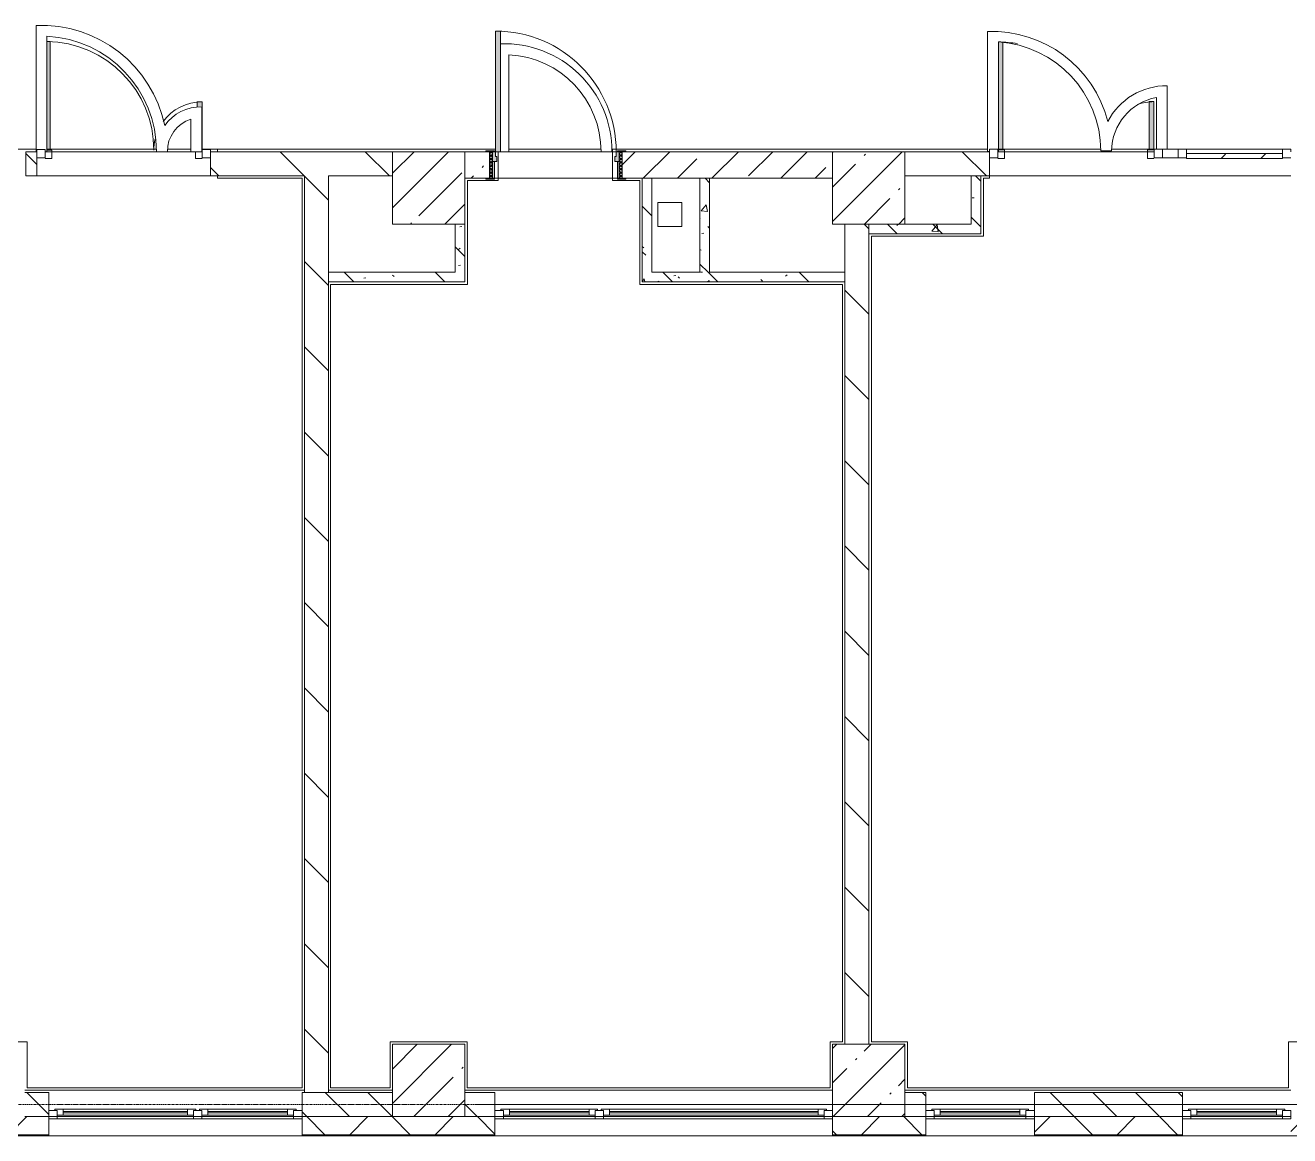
# Model space of a CAD drawing. Header units: millimetres. Extents: x 36059 to 234328, y -8553 to 29000.
# Drawn here: x 129833 to 140318, y -258 to 8948 of the extents above; entities that cross this region are included whole.
import ezdxf

# ---------------------------------------------------------------- set-up
doc = ezdxf.new("R2010")
doc.units = ezdxf.units.MM
doc.linetypes.add('Осевая', pattern=[31.75, 6.35, -4.7625, 15.875, -4.7625])
for name, color, linetype, lineweight, true_color in [('A-DETL-GENF-3', 7, 'Continuous', 5, 0xaaaaaa), ('A-DOOR-1', 7, 'Continuous', 5, 0xaaaaaa), ('A-DOOR-2', 7, 'Continuous', 5, 0xe2e2e2), ('A-DOOR-FRAM-1', 7, 'Continuous', 5, 0xe2e2e2), ('A-DOOR-FRAM-2', 7, 'Continuous', 5, 0xaaaaaa), ('A-FLOR-2', 7, 'Continuous', 5, 0xaaaaaa), ('I-WALL-5', 7, 'Continuous', 5, 0x787878)]:
    doc.layers.add(name, color=color, linetype=linetype, lineweight=lineweight, true_color=true_color)
for name, color, linetype, lineweight in [('A-GLAZ-2', 7, 'Continuous', 5), ('A-GLAZ-CURT-3', 7, 'Continuous', 5), ('A-GLAZ-CWMG-3', 7, 'Continuous', 5), ('A-WALL', 7, 'Continuous', 9), ('A-WALL-3', 7, 'Continuous', 5), ('I-WALL-4', 7, 'Continuous', 5), ('S-COLS-3', 7, 'Continuous', 5), ('Оси', 7, 'Continuous', 9), ('Оси-2', 7, 'Осевая', 9)]:
    doc.layers.add(name, color=color, linetype=linetype, lineweight=lineweight)
pattern_1 = [(135, (107317.9, 0), (-353.5534, -353.5534), [])]
pattern_2 = [(135, (107317.9, 0), (-377.171, -377.171), [533.4, -88.9, 17.78, -88.9]), (135, (107317.9, 376.94), (-377.171, -377.171), []), (50, (107317.9, 0), (637.6445, -55.787), [66.675, -733.425]), (355, (107317.9, 0), (-123.35, 668.699), [53.34, -586.74]), (100.451, (107371, -4.65), (514.299, 612.908), [56.665, -623.315]), (46.184, (107317.9, 177.8), (948.776, -147.15), [100.012, -1100.137]), (96.636, (107397, 165.5), (830.91, 865.997), [84.998, -934.973]), (351.184, (107317.9, 177.8), (830.918, 865.988), [80.01, -880.11]), (21, (107406.8, 133.35), (530.651, -357.928), [66.675, -733.425]), (326, (107406.8, 133.35), (216.308, 644.658), [53.34, -586.74]), (71.451, (107451, 103.5), (746.96, 286.724), [56.665, -623.315]), (37.5, (107317.9, 0), (10.8105, 295.9426), [16.764, -562.864, 16.764, -578.866, -588.962]), (37.5, (107317.9, 0), (10.8105, 295.9426), [-1175.258, 16.764, -572.198]), (7.5, (107317.9, 0), (233.869, 350.6318), [16.764, -322.834, 16.764, -549.529, -224.472]), (7.5, (107317.9, 0), (233.869, 350.6318), [-905.891, 16.764, -207.708]), (327.5, (107119.64, 0), (474.5678, -20.0513), [16.764, -205.486, 16.764, -676.656, -920.115]), (327.5, (107119.64, 0), (474.5678, -20.0513), [-915.67, 16.764, -903.351]), (317.5, (107030.74, 0), (518.452, 88.9934), [16.764, -272.161, 16.764, -443.738, -653.415]), (317.5, (107030.74, 0), (518.452, 88.9934), [-749.427, 16.764, -636.651])]

# ---------------------------------------------------------------- blocks, each defined once
blk = doc.blocks.new('BSC_Колонна _Прямоугольная - 600х600-23286269-3_10_2_птичка')
at = {"layer": 'S-COLS-3'}
h = blk.add_hatch(dxfattribs=at)
h.set_pattern_fill('FP_83', color=256, style=0, pattern_type=2)
h.set_pattern_definition([(45, (-29509.74, -7600), (-285.123, 285.123), []), (45, (-29224.6, -7600), (-285.123, 285.123), [504.031, -100.806, 16.764, -84.042])])
h.paths.add_polyline_path([(-300, -300), (300, -300), (300, 300), (-300, 300), (-300, 150)])
for p, q in [((300, 300), (-300, 300)), ((-300, 300), (-300, -300)), ((300, -300), (300, 300)), ((-300, -300), (300, -300))]:
    blk.add_line(p, q, dxfattribs=at)
blk = doc.blocks.new('BSC_Колонна _Прямоугольная - 600х600-V61-3_10_2_птичка')
at = {"layer": 'S-COLS-3'}
h = blk.add_hatch(dxfattribs=at)
h.set_pattern_fill('FP_89', color=256, style=0, pattern_type=2)
h.set_pattern_definition([(45, (-25860, -200), (-285.123, 285.123), []), (45, (-25574.88, -200), (-285.123, 285.123), [504.031, -100.806, 16.764, -84.042])])
h.paths.add_polyline_path([(-300, -300), (300, -300), (300, 300), (-300, 300)])
for p, q in [((300, 300), (-300, 300)), ((-300, 300), (-300, -300)), ((300, -300), (300, 300)), ((-300, -300), (300, -300))]:
    blk.add_line(p, q, dxfattribs=at)
blk = doc.blocks.new('BSC_Колонна _Прямоугольная - 600х600-V62-3_10_2_птичка')
at = {"layer": 'S-COLS-3'}
h = blk.add_hatch(dxfattribs=at)
h.set_pattern_fill('FP_90', color=256, style=0, pattern_type=2)
h.set_pattern_definition([(45, (-29509.74, -200), (-285.123, 285.123), []), (45, (-29224.6, -200), (-285.123, 285.123), [504.031, -100.806, 16.764, -84.042])])
h.paths.add_polyline_path([(-300, -300), (300, -300), (300, 300), (-300, 300), (-300, 30)])
for p, q in [((300, 300), (-300, 300)), ((-300, 300), (-300, -300)), ((300, -300), (300, 300)), ((-300, -300), (300, -300))]:
    blk.add_line(p, q, dxfattribs=at)
blk = doc.blocks.new('BSC_Колонна _Прямоугольная - 600х600-V73-3_10_2_птичка')
at = {"layer": 'S-COLS-3'}
h = blk.add_hatch(dxfattribs=at)
h.set_pattern_fill('FP_102', color=256, style=0, pattern_type=2)
h.set_pattern_definition([(45, (-25860, -7600), (-285.123, 285.123), []), (45, (-25574.88, -7600), (-285.123, 285.123), [504.031, -100.806, 16.764, -84.042])])
h.paths.add_polyline_path([(-300, -300), (300, -300), (300, 300), (-300, 300), (-300, 150)])
for p, q in [((300, 300), (-300, 300)), ((-300, 300), (-300, -300)), ((300, -300), (300, 300)), ((-300, -300), (300, -300))]:
    blk.add_line(p, q, dxfattribs=at)
blk = doc.blocks.new('120_Окно_СКБ_2Ст - 120_Окно_СКБ_2Ст 2100х2500 _мал створка СЛЕВА_-V77-3_10_2_птичка')
at = {"layer": 'A-GLAZ-2'}
for p, q in [((-1050, -127), (-1050, -57)), ((-1050, -57), (-980, -57)), ((1050, -57), (-1050, -57)), ((-980, -57), (-980, -127)), ((-220, -87), (-980, -87)), ((-980, -87), (-980, -127)), ((-930, -137), (-930, -87)), ((-270, -137), (-270, -87)), ((-220, -127), (-220, -57)), ((-220, -57), (-150, -57)), ((-220, -127), (-220, -87)), ((-150, -57), (-150, -127)), ((980, -87), (-150, -87)), ((-150, -87), (-150, -127)), ((-100, -137), (-100, -87)), ((930, -137), (930, -87)), ((980, -127), (980, -57)), ((980, -57), (1050, -57)), ((980, -127), (980, -87)), ((1050, -57), (1050, -127)), ((-980, -127), (-1050, -127)), ((-1050, -127), (-1000, -127)), ((-980, -127), (-1000, -127)), ((-1000, -127), (-1000, -137)), ((-1000, -137), (-200, -137)), ((-200, -137), (-1000, -137)), ((-930, -107), (-270, -107)), ((-270, -117), (-930, -117)), ((-150, -127), (-220, -127)), ((-200, -127), (-220, -127)), ((-200, -127), (-170, -127)), ((-200, -137), (-200, -127)), ((-150, -127), (-170, -127)), ((-170, -127), (-170, -137)), ((-170, -137), (1000, -137)), ((1000, -137), (-170, -137)), ((-100, -107), (930, -107)), ((930, -117), (-100, -117)), ((1050, -127), (980, -127)), ((1000, -127), (980, -127)), ((1000, -127), (1050, -127)), ((1000, -137), (1000, -127))]:
    blk.add_line(p, q, dxfattribs=at)
blk = doc.blocks.new('120_Окно_СКБ_1Ст - 120_Окно_СКБ_1Ст 900х2500_h_-22445987-3_10_2_птичка')
at = {"layer": 'A-GLAZ-2'}
for p, q in [((-450, -127), (-450, -57)), ((-450, -57), (-380, -57)), ((450, -57), (-450, -57)), ((-380, -57), (-380, -127)), ((380, -87), (-380, -87)), ((-380, -87), (-380, -127)), ((-330, -137), (-330, -87)), ((330, -137), (330, -87)), ((380, -127), (380, -57)), ((380, -57), (450, -57)), ((380, -127), (380, -87)), ((450, -57), (450, -127)), ((-380, -127), (-450, -127)), ((-450, -127), (-400, -127)), ((-380, -127), (-400, -127)), ((-400, -127), (-400, -137)), ((-400, -137), (400, -137)), ((400, -137), (-400, -137)), ((-330, -107), (330, -107)), ((330, -117), (-330, -117)), ((450, -127), (380, -127)), ((400, -127), (380, -127)), ((400, -127), (450, -127)), ((400, -137), (400, -127))]:
    blk.add_line(p, q, dxfattribs=at)
blk = doc.blocks.new('120_Окно_СКБ_2Ст - 120_Окно_СКБ_2Ст 2800х2500_створка_-22445922-3_10_2_птичка')
at = {"layer": 'A-GLAZ-2'}
for p, q in [((-1400, -127), (-1400, -57)), ((-1400, -57), (-1330, -57)), ((1400, -57), (-1400, -57)), ((-1330, -57), (-1330, -127)), ((500, -87), (-1330, -87)), ((-1330, -87), (-1330, -127)), ((-1280, -137), (-1280, -87)), ((450, -137), (450, -87)), ((500, -127), (500, -57)), ((500, -57), (570, -57)), ((500, -127), (500, -87)), ((570, -57), (570, -127)), ((1330, -87), (570, -87)), ((570, -87), (570, -127)), ((620, -137), (620, -87)), ((1280, -137), (1280, -87)), ((1330, -127), (1330, -57)), ((1330, -57), (1400, -57)), ((1330, -127), (1330, -87)), ((1400, -57), (1400, -127)), ((-1330, -127), (-1400, -127)), ((-1400, -127), (-1350, -127)), ((-1330, -127), (-1350, -127)), ((-1350, -127), (-1350, -137)), ((-1350, -137), (520, -137)), ((520, -137), (-1350, -137)), ((-1280, -107), (450, -107)), ((450, -117), (-1280, -117)), ((570, -127), (500, -127)), ((520, -127), (500, -127)), ((520, -127), (550, -127)), ((520, -137), (520, -127)), ((570, -127), (550, -127)), ((550, -127), (550, -137)), ((550, -137), (1350, -137)), ((1350, -137), (550, -137)), ((620, -107), (1280, -107)), ((1280, -117), (620, -117)), ((1400, -127), (1330, -127)), ((1350, -127), (1330, -127)), ((1350, -127), (1400, -127)), ((1350, -137), (1350, -127))]:
    blk.add_line(p, q, dxfattribs=at)
blk = doc.blocks.new('110_Дверь_СКБ_1Ст_Внутренняя1 - Д-4_п__1100x2100h_административные помещения-32218723-3_10_2_птичка')
at = {"layer": 'A-DOOR-1'}
h = blk.add_hatch(dxfattribs=at)
h.set_pattern_fill('FP_129', color=256, style=0, pattern_type=2)
h.set_pattern_definition([(135, (1751.41, 174.685), (-14.14214, -14.14214), []), (225, (1751.41, 174.685), (14.14214, -14.14214), [])])
h.paths.add_polyline_path([(562.5, -110), (562.5, 110), (537.5, 110), (537.5, -110)])
at = {"layer": 'A-DOOR-2'}
h = blk.add_hatch(color=256, dxfattribs=at)
h.paths.add_polyline_path([(537.5, 30), (537.5, 110), (512.5, 110), (512.5, 70), (502.5, 70), (502.5, 30)])
h.paths.add_polyline_path([(-477.5, 30), (-477.5, 70), (-487.5, 70), (-487.5, 110), (-512.5, 110), (-512.5, 30)])
at = {"layer": 'A-DOOR-FRAM-1'}
for points in [[(-447.5, 110), (-447.5, 1110), (-487.5, 1110), (-487.5, 110)], [(-497.5, 110), (-497.5, 118), (-567.5, 118), (-567.5, 110)], [(592.5, 110), (592.5, 118), (522.5, 118), (522.5, 110)], [(-497.5, -110), (-497.5, 30), (-512.5, 30), (-512.5, -110)], [(537.5, -110), (537.5, 30), (522.5, 30), (522.5, -110)], [(-497.5, -118), (-497.5, -110), (-567.5, -110), (-567.5, -118)], [(592.5, -118), (592.5, -110), (522.5, -110), (522.5, -118)]]:
    blk.add_hatch(color=256, dxfattribs=at).paths.add_polyline_path(points)
at = {"layer": 'A-DOOR-FRAM-2'}
h = blk.add_hatch(dxfattribs=at)
h.set_pattern_fill('FP_130', color=256, style=0, pattern_type=2)
h.set_pattern_definition([(45, (-371.384, 174.685), (-14.1421, 14.1421), []), (135, (-371.384, 174.685), (-14.1421, -14.1421), [])])
h.paths.add_polyline_path([(-512.5, -110), (-512.5, 110), (-537.5, 110), (-537.5, -110)])
at = {"layer": 'A-DOOR-1'}
for p, q in [((-487.5, 1110), (-487.5, 110)), ((-447.5, 1110), (-487.5, 1110)), ((-447.5, 110), (-447.5, 1110)), ((-487.5, 110), (-447.5, 110))]:
    blk.add_line(p, q, dxfattribs=at)
blk.add_arc((-487.5, 110), 1000, 360, 90, dxfattribs=at)
at = {"layer": 'A-DOOR-FRAM-2'}
for p, q in [((-497.5, 118), (-567.5, 118)), ((-567.5, 118), (-567.5, 110)), ((-567.5, 110), (-497.5, 110)), ((-512.5, 110), (-537.5, 110)), ((-537.5, 110), (-537.5, -110)), ((-487.5, 110), (-512.5, 110)), ((-512.5, 110), (-512.5, 30)), ((-512.5, -110), (-512.5, 110)), ((-497.5, 110), (-512.5, 110)), ((-512.5, 110), (-512.5, 109)), ((-512.5, 109), (-497.5, 109)), ((-497.5, 110), (-497.5, 118)), ((-497.5, 109), (-497.5, 110)), ((-487.5, 70), (-487.5, 110)), ((512.5, 110), (512.5, 70)), ((537.5, 110), (512.5, 110)), ((592.5, 118), (522.5, 118)), ((522.5, 118), (522.5, 110)), ((537.5, 110), (522.5, 110)), ((522.5, 110), (522.5, 109)), ((522.5, 110), (592.5, 110)), ((522.5, 109), (537.5, 109)), ((537.5, 30), (537.5, 110)), ((562.5, 110), (537.5, 110)), ((537.5, 110), (537.5, -110)), ((537.5, 109), (537.5, 110)), ((562.5, -110), (562.5, 110)), ((592.5, 110), (592.5, 118)), ((-512.5, 30), (-477.5, 30)), ((-497.5, 30), (-512.5, 30)), ((-512.5, 30), (-512.5, -110)), ((-497.5, -110), (-497.5, 30)), ((-477.5, 70), (-487.5, 70)), ((-477.5, 30), (-477.5, 70)), ((512.5, 70), (502.5, 70)), ((502.5, 70), (502.5, 30)), ((502.5, 30), (537.5, 30)), ((537.5, 30), (522.5, 30)), ((522.5, 30), (522.5, -110)), ((537.5, -110), (537.5, 30)), ((-497.5, -110), (-567.5, -110)), ((-567.5, -110), (-567.5, -118)), ((-567.5, -118), (-497.5, -118)), ((-537.5, -110), (-512.5, -110)), ((-512.5, -110), (-497.5, -110)), ((-497.5, -118), (-497.5, -110)), ((522.5, -110), (537.5, -110)), ((592.5, -110), (522.5, -110)), ((522.5, -110), (522.5, -118)), ((522.5, -118), (592.5, -118)), ((537.5, -110), (562.5, -110)), ((592.5, -118), (592.5, -110))]:
    blk.add_line(p, q, dxfattribs=at)
blk = doc.blocks.new('Прямоугольный импост - 50 x 70 мм-31700031-3_10_2_птичка')
at = {"layer": 'A-GLAZ-CWMG-3'}
for p, q in [((-70, 35), (0, 35)), ((-70, -35), (-70, 35)), ((0, -35), (-70, -35)), ((0, -15), (0, -35))]:
    blk.add_line(p, q, dxfattribs=at)
blk = doc.blocks.new('Дверь_Витражная_остекление_ - ДВН_ДАО_Главный вход_1200 в свету-31742133-3_10_2_птичка')
at = {"layer": 'A-DOOR-2'}
for points in [[(-607, 30), (-607, 920), (-643, 925), (-643, 30), (-621, 30)], [(647, 30), (647, 430), (607, 430), (607, 30)]]:
    blk.add_hatch(color=256, dxfattribs=at).paths.add_polyline_path(points)
at = {"layer": 'A-DETL-GENF-3'}
for p, q in [((-607, 30), (-607, 920)), ((647, 430), (607, 430)), ((607, 430), (607, 30)), ((647, 35), (647, 430)), ((-643, 30), (-607, 30)), ((-592, 30), (-643, 30)), ((-592, -40), (-592, 30)), ((592, -40), (592, 30)), ((592, 30), (647, 30)), ((607, 30), (647, 30)), ((-647, -40), (-592, -40)), ((647, -40), (592, -40))]:
    blk.add_line(p, q, dxfattribs=at)
at = {"layer": 'A-DOOR-1'}
blk.add_line((647, 430), (647, 35), dxfattribs=at)
for centre, radius, start, end in [((-647, 30), 895, 79.5087, 89.7197), ((647, 30), 400, 90, 110.0384)]:
    blk.add_arc(centre, radius, start, end, dxfattribs=at)
blk = doc.blocks.new('Системная панель - Стемалит - 40мм-32257327-3_10_2_птичка')
at = {"layer": 'A-GLAZ-CURT-3'}
for p, q in [((65, 35), (-65, 35)), ((-65, 35), (-65, -35)), ((65, -35), (65, 35)), ((-65, -35), (65, -35))]:
    blk.add_line(p, q, dxfattribs=at)
blk = doc.blocks.new('Прямоугольный импост - 50 x 70 мм-31687886-3_10_2_птичка')
at = {"layer": 'A-GLAZ-CWMG-3'}
for p, q in [((-35, 35), (35, 35)), ((-35, -35), (-35, 35)), ((35, 35), (35, -35)), ((35, -35), (-35, -35))]:
    blk.add_line(p, q, dxfattribs=at)
blk = doc.blocks.new('Прямоугольный импост - 50 x 70 мм-31701779-3_10_2_птичка')
at = {"layer": 'A-GLAZ-CWMG-3'}
for p, q in [((0, 35), (-70, 35)), ((-70, 35), (-70, -35)), ((0, -35), (0, 35)), ((-70, -35), (0, -35))]:
    blk.add_line(p, q, dxfattribs=at)
blk = doc.blocks.new('Системная панель - Стекло - 40мм-32257331-3_10_2_птичка')
at = {"layer": 'A-GLAZ-CURT-3'}
h = blk.add_hatch(dxfattribs=at)
h.set_pattern_fill('FP_195', color=256, style=0, pattern_type=2)
h.set_pattern_definition([(45, (-33042.5, -7385), (-1414.21, 1414.21), [1000, -3000]), (45, (-34042.5, -7885), (-1414.21, 1414.21), [3000, -1000]), (45, (-32042.5, -8385), (-1414.21, 1414.21), [1000, -3000])])
h.paths.add_polyline_path([(398, -40), (398, 0), (-398, 0), (-398, -40), (89, -40)])
for p, q in [((398, 0), (-398, 0)), ((-398, 0), (-398, -40)), ((398, -40), (398, 0)), ((-398, -40), (398, -40))]:
    blk.add_line(p, q, dxfattribs=at)
blk = doc.blocks.new('Прямоугольный импост - 50 x 70 мм-31702100-3_10_2_птичка')
at = {"layer": 'A-GLAZ-CWMG-3'}
for p, q in [((-35, 35), (35, 35)), ((-35, -35), (-35, 35)), ((35, 35), (35, -35)), ((35, -35), (-35, -35))]:
    blk.add_line(p, q, dxfattribs=at)
blk = doc.blocks.new('Прямоугольный импост - 50 x 70 мм-31720914-3_10_2_птичка')
at = {"layer": 'A-GLAZ-CWMG-3'}
blk.add_line((32940, 7920), (32145, 7920), dxfattribs=at)
blk = doc.blocks.new('Прямоугольный импост - 50 x 70 мм-31927764-3_10_2_птичка')
at = {"layer": 'A-GLAZ-CWMG-3'}
for p, q in [((-70, 35), (0, 35)), ((-70, -35), (-70, 35)), ((0, 35), (0, -35)), ((0, -35), (-70, -35))]:
    blk.add_line(p, q, dxfattribs=at)
blk = doc.blocks.new('Дверь_Витражная_остекление_ - ДВН_ДАО_Главный вход_1200 в свету Д-22 _п_-V231-3_10_2_птичка')
at = {"layer": 'A-DOOR-2'}
for points in [[(-636, 30), (-610, 30), (-610, 930), (-636, 930)], [(648, 30), (650, 35), (648, 430), (610, 430), (610, 386), (648, 388), (648, 35)]]:
    blk.add_hatch(color=256, dxfattribs=at).paths.add_polyline_path(points)
at = {"layer": 'A-DETL-GENF-3'}
for p, q in [((-610, 930), (-636, 930)), ((-610, 30), (-610, 930)), ((650, 430), (610, 430)), ((610, 430), (610, 386)), ((650, 35), (650, 430)), ((-636, 30), (-610, 30)), ((-595, 30), (-636, 30)), ((-595, -40), (-595, 30)), ((595, -40), (595, 16)), ((-650, -40), (-595, -40)), ((650, -40), (595, -40))]:
    blk.add_line(p, q, dxfattribs=at)
at = {"layer": 'A-DOOR-1'}
blk.add_line((650, 430), (650, 35), dxfattribs=at)
for centre, radius, start, end in [((-650, 30), 900, 360, 89.1007), ((650, 30), 400, 90, 144.0144), ((650, 30), 400, 167.5043, 180)]:
    blk.add_arc(centre, radius, start, end, dxfattribs=at)

msp = doc.modelspace()

# ---------------------------------------------------------------- hatches: boundary and pattern name
at = {"layer": 'A-WALL-3'}
h = msp.add_hatch(dxfattribs=at)
h.set_pattern_fill('FP_107', color=256, style=0, pattern_type=2)
h.set_pattern_definition([(135, (107317.9, 0), (-176.7767, -176.7767), [])])
h.paths.add_polyline_path([(139427.9, -100), (139427.9, 100), (138200.7, 100), (138200.7, -100), (139017.3, -100)])
h.paths.add_polyline_path([(145307.9, -100), (145307.9, 100), (144740.9, 100), (144740.9, -100)])
h.paths.add_polyline_path([(137152.9, -100), (137300.7, -100), (137300.7, 100), (137127.6, 100), (137127.6, -100)])
h.paths.add_polyline_path([(143678.3, -100), (143840.9, -100), (143840.9, 100), (143287.9, 100), (143287.9, -100)])
h.paths.add_polyline_path([(140927.9, -100), (141187.9, -100), (141187.9, 100), (140927.9, 100), (140927.9, 39.5)])
h.paths.add_polyline_path([(126677.9, -100), (128027.9, -100), (128027.9, 100), (126677.9, 100)])
h.paths.add_polyline_path([(124102, -100), (124577.9, -100), (124577.9, 100), (123827.9, 100), (123827.9, -100)])
h.paths.add_polyline_path([(132491.8, -100), (132877.9, -100), (132877.9, 100), (132127.9, 100), (132127.9, -100)])
h.paths.add_polyline_path([(130027.9, -100), (130027.9, 100), (129827.9, 100), (129827.9, -100)])
h.paths.add_polyline_path([(133727.6, -100), (133727.6, 100), (133477.9, 100), (133477.9, -100)])
h.paths.add_polyline_path([(122927.9, -100), (122927.9, 100), (122177.9, 100), (122177.9, -100)])
h.paths.add_polyline_path([(128927.9, -100), (129227.9, -100), (129227.9, 100), (128927.9, 100)])
h.paths.add_polyline_path([(118427.9, -100), (118427.9, 100), (117677.6, 100), (117677.6, -100)])
h.paths.add_polyline_path([(119327.9, -100), (119477.9, -100), (119477.9, 100), (119327.9, 100)])
h.paths.add_polyline_path([(114977.9, -100), (114977.9, 100), (114147.9, 100), (114147.9, -100), (114780, -100)])
h = msp.add_hatch(dxfattribs=at)
h.set_pattern_fill('FP_109', color=256, style=0, pattern_type=2)
h.set_pattern_definition([(45, (107317.9, 0), (-353.5534, 353.5534), []), (135, (107317.9, 0), (-353.5534, -353.5534), [])])
h.paths.add_polyline_path([(140881.7, -250), (141187.9, -250), (141187.9, -100), (140327.9, -100), (140327.9, -250)])
h.paths.add_polyline_path([(145628, -250), (145628, -100), (144740.9, -100), (144740.9, -250), (145542.7, -250)])
h.paths.add_polyline_path([(137300.7, -250), (137300.7, -100), (136527.6, -100), (136527.6, -250), (137152.9, -250)])
h.paths.add_polyline_path([(138200.7, -250), (139427.9, -250), (139427.9, -100), (138200.7, -100)])
h.paths.add_polyline_path([(143678.3, -250), (143840.9, -250), (143840.9, -100), (143287.9, -100), (143287.9, -250)])
h.paths.add_polyline_path([(133424.1, -250), (133727.6, -250), (133727.6, -100), (132127.9, -100), (132127.9, -250), (132491.8, -250)])
h.paths.add_polyline_path([(128027.9, -250), (128027.9, -100), (126677.9, -100), (126677.9, -250), (126898.6, -250)])
h.paths.add_polyline_path([(128927.9, -250), (130027.9, -250), (130027.9, -100), (128927.9, -100)])
h.paths.add_polyline_path([(122177.9, -250), (122927.9, -250), (122927.9, -100), (122177.9, -100)])
h.paths.add_polyline_path([(123827.9, -250), (124577.9, -250), (124577.9, -100), (123827.9, -100)])
h.paths.add_polyline_path([(120077.9, -250), (120077.9, -100), (119327.9, -100), (119327.9, -250), (119441, -250)])
h.paths.add_polyline_path([(114147.9, -250), (115577.6, -250), (115577.6, -100), (114147.9, -100)])
h.paths.add_polyline_path([(117677.6, -250), (118427.9, -250), (118427.9, -100), (117677.6, -100)])
h.paths.add_polyline_path([(111047.9, -250), (111047.9, -100), (107057.9, -100), (107057.9, -250), (110119, -250)])
at = {"layer": 'I-WALL-4'}
h = msp.add_hatch(dxfattribs=at)
h.set_pattern_fill('FP_108', color=256, style=0, pattern_type=2)
h.set_pattern_definition(pattern_1)
h.paths.add_polyline_path([(132348.6, 7700), (132877.9, 7700), (132877.9, 7900), (131368.9, 7900), (131368.9, 7700), (132148.6, 7700)])
h.paths.add_polyline_path([(129837.9, 7700), (129928.9, 7700), (129928.9, 7900), (129837.9, 7900), (129837.9, 7750.3)])
h = msp.add_hatch(dxfattribs=at)
h.set_pattern_fill('FP_105', color=256, style=0, pattern_type=2)
h.set_pattern_definition([(45, (107317.9, 0), (-285.123, 285.123), []), (45, (107603, 0), (-285.123, 285.123), [504.031, -100.806, 16.764, -84.042])])
h.paths.add_polyline_path([(134812.9, 7680), (136527.6, 7680), (136527.6, 7900), (134782.9, 7900), (134782.9, 7680)])
h.paths.add_polyline_path([(133682.9, 7680), (133682.9, 7900), (133477.9, 7900), (133477.9, 7680), (133652.9, 7680)])
h = msp.add_hatch(dxfattribs=at)
h.set_pattern_fill('FP_108', color=256, style=0, pattern_type=2)
h.set_pattern_definition(pattern_1)
h.paths.add_polyline_path([(144607.9, 7700), (145307.9, 7700), (145307.9, 7900), (143327.9, 7900), (143327.9, 7830), (142127.9, 7830), (142127.9, 7900), (140927.9, 7900), (140927.9, 7700), (144527.9, 7700)])
h.paths.add_polyline_path([(137827.9, 7700), (137827.9, 7900), (137127.6, 7900), (137127.6, 7700), (137757.6, 7700)])
h = msp.add_hatch(dxfattribs=at)
h.set_pattern_fill('FP_108', color=256, style=0, pattern_type=2)
h.set_pattern_definition(pattern_1)
h.paths.add_polyline_path([(132348.6, 100), (132348.6, 7700), (132148.6, 7700), (132148.6, 100)])
h = msp.add_hatch(dxfattribs=at)
h.set_pattern_fill('FP_108', color=256, style=0, pattern_type=2)
h.set_pattern_definition(pattern_1)
h.paths.add_polyline_path([(136825.5, 500), (136828.6, 500), (136828.6, 7300), (136628.6, 7300), (136628.6, 500)])
at = {"layer": 'I-WALL-5'}
h = msp.add_hatch(dxfattribs=at)
h.set_pattern_fill('FP_115', color=256, style=0, pattern_type=2)
h.set_pattern_definition(pattern_2)
h.paths.add_polyline_path([(135027.6, 6820), (135027.6, 7680), (134947.6, 7680), (134947.6, 6820)])
h = msp.add_hatch(dxfattribs=at)
h.set_pattern_fill('FP_115', color=256, style=0, pattern_type=2)
h.set_pattern_definition(pattern_2)
h.paths.add_polyline_path([(135507.6, 6900), (135507.6, 7680), (135427.6, 7680), (135427.6, 6900)])
h = msp.add_hatch(dxfattribs=at)
h.set_pattern_fill('FP_115', color=256, style=0, pattern_type=2)
h.set_pattern_definition(pattern_2)
h.paths.add_polyline_path([(137757.6, 7300), (137757.6, 7700), (137677.6, 7700), (137677.6, 7300)])
h = msp.add_hatch(dxfattribs=at)
h.set_pattern_fill('FP_115', color=256, style=0, pattern_type=2)
h.set_pattern_definition(pattern_2)
h.paths.add_polyline_path([(133477.9, 6820), (133477.9, 7300), (133397.9, 7300), (133397.9, 6820)])
h = msp.add_hatch(dxfattribs=at)
h.set_pattern_fill('FP_115', color=256, style=0, pattern_type=2)
h.set_pattern_definition(pattern_2)
h.paths.add_polyline_path([(137127.6, 7220), (137757.6, 7220), (137757.6, 7300), (136828.6, 7300), (136828.6, 7220)])
h = msp.add_hatch(dxfattribs=at)
h.set_pattern_fill('FP_115', color=256, style=0, pattern_type=2)
h.set_pattern_definition(pattern_2)
h.paths.add_polyline_path([(133397.9, 6820), (133397.9, 6900), (132348.6, 6900), (132348.6, 6820), (132491.8, 6820)])
h = msp.add_hatch(dxfattribs=at)
h.set_pattern_fill('FP_115', color=256, style=0, pattern_type=2)
h.set_pattern_definition(pattern_2)
h.paths.add_polyline_path([(136628.6, 6820), (136628.6, 6900), (135027.6, 6900), (135027.6, 6820), (136220.7, 6820)])

# ---------------------------------------------------------------- linework, layer by layer
at = {"layer": 'A-FLOR-2'}
for p, q in [((129922.8, 8947.1), (129922.8, 7900)), ((130012.8, 7900), (130012.8, 8856.8)), ((137812.2, 8897.4), (137812.2, 7903)), ((137902.2, 7903), (137902.2, 8809.8)), ((133842.9, 7900), (133842.9, 8704)), ((139302.4, 7920), (139302.4, 8446.9)), ((139212.4, 8349.4), (139212.4, 7920)), ((131296.9, 7900), (131296.9, 8271.9)), ((131206.9, 8169.4), (131206.9, 7900)), ((129922.8, 7920), (122487.2, 7920)), ((129998.9, 7900), (130012.8, 7900)), ((130012.8, 7920), (130919.9, 7920)), ((130920.9, 7900), (131010.9, 7900)), ((131012.8, 7920), (131206.9, 7920)), ((131206.9, 7900), (131296.9, 7900)), ((133732.9, 7920), (131296.9, 7920)), ((131427.9, 7900), (131427.9, 7920)), ((133752.9, 7900), (133752.9, 7660)), ((133772.9, 7900), (133842.9, 7900)), ((133842.9, 7920), (134606.7, 7920)), ((134607.9, 7900), (134697.9, 7900)), ((137812.2, 7920), (134696.7, 7920)), ((134702.9, 7660), (134702.9, 7920)), ((137812.2, 7903), (137827.9, 7903)), ((137902.2, 7920), (138750.1, 7920)), ((138750.9, 7906.5), (138840.9, 7906.5)), ((138842, 7920), (139192.9, 7920)), ((131427.9, 7680), (131427.9, 7700)), ((132128.6, 7680), (131427.9, 7680)), ((132128.6, 140), (132128.6, 7680)), ((133752.9, 7660), (133498.9, 7660)), ((133498.9, 7660), (133498.9, 6800)), ((134927.6, 7660), (134702.9, 7660)), ((134927.6, 6800), (134927.6, 7660)), ((137827.9, 7680), (137777.6, 7680)), ((137777.6, 7680), (137777.6, 7200)), ((137827.9, 7700), (137827.9, 7680)), ((135077.9, 7480), (135277.9, 7480)), ((135077.9, 7280), (135077.9, 7480)), ((135277.9, 7480), (135277.9, 7280)), ((135277.9, 7280), (135077.9, 7280)), ((137777.6, 7200), (136848.6, 7200)), ((136848.6, 7200), (136848.6, 520)), ((133498.9, 6800), (132363.9, 6800)), ((132363.9, 6800), (132363.9, 140)), ((136608.6, 6800), (134927.6, 6800)), ((136608.6, 520), (136608.6, 6800)), ((129207.9, 520), (129847.9, 520)), ((129847.9, 520), (129847.9, 140)), ((132858.9, 140), (132858.9, 520)), ((132858.9, 520), (133497.9, 520)), ((133497.9, 520), (133497.9, 140)), ((136507.6, 140), (136507.6, 520)), ((136507.6, 520), (136608.6, 520)), ((136848.6, 520), (137147.6, 520)), ((137147.6, 520), (137147.6, 140)), ((140307.9, 140), (140307.9, 520)), ((140307.9, 520), (140947.9, 520)), ((129847.9, 140), (132128.6, 140)), ((132363.9, 140), (132858.9, 140)), ((133497.9, 140), (136507.6, 140)), ((137147.6, 140), (140307.9, 140))]:
    msp.add_line(p, q, dxfattribs=at)
for centre, radius, start, end in [((129965.9, 7903), 1045, 11.78406, 92.36409), ((129965.9, 7903), 955, 359.82001, 87.18541), ((137845.9, 7903), 995, 14.33829, 91.93805), ((137845.9, 7906.5), 905, 360, 86.42904), ((133802.9, 7900), 895, 0, 91.92148), ((133802.9, 7900), 805, 360, 87.15183), ((139294.9, 7903), 544, 89.21005, 153.06648), ((139294.9, 7903), 454, 100.46985, 179.55829), ((131289.9, 7903), 369, 88.91556, 144.66492), ((131289.9, 7903), 279, 107.31049, 180.6161)]:
    msp.add_arc(centre, radius, start, end, dxfattribs=at)
at = {"layer": 'A-WALL'}
for p, q in [((135027.6, 7680), (134947.6, 7680)), ((135507.6, 7680), (135427.6, 7680)), ((137757.6, 7700), (137677.6, 7700)), ((136828.6, 7300), (136828.6, 7220)), ((132348.6, 6900), (132348.6, 6820)), ((136628.6, 6820), (136628.6, 6900)), ((132148.6, 100), (132348.6, 100)), ((129827.9, -100), (130027.9, -100)), ((132127.9, -100), (132877.9, -100)), ((133477.9, -100), (133727.6, -100)), ((137127.6, -100), (137300.7, -100)), ((138200.7, -100), (139427.9, -100)), ((128927.9, -250), (130027.9, -250)), ((128927.9, -253), (130027.9, -253)), ((132127.9, -250), (133727.6, -250)), ((132127.9, -253), (133727.6, -253)), ((136527.6, -250), (137300.7, -250)), ((136527.6, -253), (137300.7, -253)), ((138200.7, -250), (139427.9, -250)), ((138200.7, -253), (139427.9, -253))]:
    msp.add_line(p, q, dxfattribs=at)
at = {"layer": 'A-WALL-3'}
for p, q in [((130027.9, 100), (129827.9, 100)), ((130027.9, -258), (130027.9, 100)), ((132148.6, 100), (132127.9, 100)), ((132127.9, 100), (132127.9, -258)), ((132877.9, 100), (132348.6, 100)), ((133727.6, 100), (133477.9, 100)), ((133727.6, -258), (133727.6, 100)), ((137300.7, 100), (137127.6, 100)), ((137300.7, -258), (137300.7, 100)), ((139427.9, 100), (138200.7, 100)), ((138200.7, 100), (138200.7, -258)), ((139427.9, -258), (139427.9, 100)), ((130027.9, -100), (132127.9, -100)), ((133727.6, -100), (136527.6, -100)), ((136527.6, -100), (136527.6, -258)), ((137300.7, -100), (138200.7, -100)), ((139427.9, -100), (140327.9, -100)), ((107049.9, -258), (136527.6, -258)), ((143840.9, -258), (136527.6, -258))]:
    msp.add_line(p, q, dxfattribs=at)
at = {"layer": 'I-WALL-4'}
for p, q in [((129928.9, 7900), (129837.9, 7900)), ((129837.9, 7900), (129837.9, 7700)), ((129928.9, 7700), (129928.9, 7900)), ((130012.8, 7900), (130920.9, 7900)), ((131010.9, 7900), (131206.9, 7900)), ((132877.9, 7900), (131368.9, 7900)), ((131368.9, 7900), (131368.9, 7700)), ((133652.9, 7900), (133477.9, 7900)), ((133842.9, 7900), (134607.9, 7900)), ((134697.9, 7900), (134732.9, 7900)), ((136527.6, 7900), (134812.9, 7900)), ((137827.9, 7900), (137127.6, 7900)), ((137827.9, 7700), (137827.9, 7900)), ((137897.9, 7900), (139192.9, 7900)), ((132148.6, 7700), (129837.9, 7700)), ((132148.6, 7700), (132148.6, 100)), ((132348.6, 6900), (132348.6, 7700)), ((132348.6, 7700), (132877.9, 7700)), ((133477.9, 7680), (133652.9, 7680)), ((134742.9, 7680), (133722.9, 7680)), ((134812.9, 7680), (134947.6, 7680)), ((134947.6, 7680), (134947.6, 6820)), ((135027.6, 7680), (135427.6, 7680)), ((135027.6, 6900), (135027.6, 7680)), ((135427.6, 7680), (135427.6, 6900)), ((135507.6, 7680), (136527.6, 7680)), ((135507.6, 6900), (135507.6, 7680)), ((137127.6, 7700), (137677.6, 7700)), ((137677.6, 7700), (137677.6, 7300)), ((137757.6, 7220), (137757.6, 7700)), ((140327.9, 7700), (137757.6, 7700)), ((133397.9, 7300), (133397.9, 6900)), ((133477.9, 6820), (133477.9, 7300)), ((136628.6, 7300), (136628.6, 6900)), ((137677.6, 7300), (137127.6, 7300)), ((136828.6, 500), (136828.6, 7220)), ((136828.6, 7220), (137757.6, 7220)), ((133397.9, 6900), (132348.6, 6900)), ((132348.6, 100), (132348.6, 6820)), ((132348.6, 6820), (133477.9, 6820)), ((134947.6, 6820), (136628.6, 6820)), ((135427.6, 6900), (135027.6, 6900)), ((136628.6, 6900), (135507.6, 6900)), ((136628.6, 6820), (136628.6, 500)), ((129827.9, 120), (132149.2, 120)), ((132348.6, 120), (132877.9, 120)), ((133477.9, 120), (136527.6, 120)), ((137127.6, 120), (140327.9, 120))]:
    msp.add_line(p, q, dxfattribs=at)
at = {"layer": 'Оси'}
msp.add_line((133577.9, 0), (146077.9, 0), dxfattribs=at)
at = {"layer": 'Оси-2'}
msp.add_line((115322.4, 0), (133577.9, 0), dxfattribs=at)

# ---------------------------------------------------------------- block references
at = {"layer": 'A-DOOR-1'}
for name, p in [('Дверь_Витражная_остекление_ - ДВН_ДАО_Главный вход_1200 в свету Д-22 _п_-V231-3_10_2_птичка', (130648.9, 7884)), ('110_Дверь_СКБ_1Ст_Внутренняя1 - Д-4_п__1100x2100h_административные помещения-32218723-3_10_2_птичка', (134220.4, 7790)), ('Дверь_Витражная_остекление_ - ДВН_ДАО_Главный вход_1200 в свету-31742133-3_10_2_птичка', (138545.4, 7885))]:
    msp.add_blockref(name, p, dxfattribs=at)
at = {"layer": 'A-GLAZ-2', "rotation": 180}
for name, p in [('120_Окно_СКБ_2Ст - 120_Окно_СКБ_2Ст 2100х2500 _мал створка СЛЕВА_-V77-3_10_2_птичка', (131077.9, -175)), ('120_Окно_СКБ_2Ст - 120_Окно_СКБ_2Ст 2800х2500_створка_-22445922-3_10_2_птичка', (135127.6, -175)), ('120_Окно_СКБ_1Ст - 120_Окно_СКБ_1Ст 900х2500_h_-22445987-3_10_2_птичка', (137750.7, -175)), ('120_Окно_СКБ_1Ст - 120_Окно_СКБ_1Ст 900х2500_h_-22445987-3_10_2_птичка', (139877.9, -175))]:
    msp.add_blockref(name, p, dxfattribs=at)
at = {"layer": 'A-GLAZ-CURT-3'}
for name, p in [('Системная панель - Стемалит - 40мм-32257327-3_10_2_птичка', (139327.9, 7885)), ('Системная панель - Стекло - 40мм-32257331-3_10_2_птичка', (139860.4, 7885))]:
    msp.add_blockref(name, p, dxfattribs=at)
at = {"layer": 'A-GLAZ-CWMG-3', "rotation": 180}
for p in [(129928.9, 7884), (137827.9, 7885)]:
    msp.add_blockref('Прямоугольный импост - 50 x 70 мм-31701779-3_10_2_птичка', p, dxfattribs=at)
at = {"layer": 'A-GLAZ-CWMG-3', "extrusion": (0, 0, -1), "rotation": 180}
for name, p in [('Прямоугольный импост - 50 x 70 мм-31927764-3_10_2_птичка', (-131368.9, 7884)), ('Прямоугольный импост - 50 x 70 мм-31687886-3_10_2_птичка', (-139227.9, 7885)), ('Прямоугольный импост - 50 x 70 мм-31702100-3_10_2_птичка', (-139427.9, 7885)), ('Прямоугольный импост - 50 x 70 мм-31700031-3_10_2_птичка', (-140327.9, 7885))]:
    msp.add_blockref(name, p, dxfattribs=at)
at = {"layer": 'A-GLAZ-CWMG-3'}
msp.add_blockref('Прямоугольный импост - 50 x 70 мм-31720914-3_10_2_птичка', (107317.9, 0), dxfattribs=at)
at = {"layer": 'S-COLS-3'}
for name, p in [('BSC_Колонна _Прямоугольная - 600х600-V73-3_10_2_птичка', (133177.9, 7600)), ('BSC_Колонна _Прямоугольная - 600х600-23286269-3_10_2_птичка', (136827.6, 7600)), ('BSC_Колонна _Прямоугольная - 600х600-V61-3_10_2_птичка', (133177.9, 200)), ('BSC_Колонна _Прямоугольная - 600х600-V62-3_10_2_птичка', (136827.6, 200))]:
    msp.add_blockref(name, p, dxfattribs=at)

doc.saveas('drawing.dxf')
